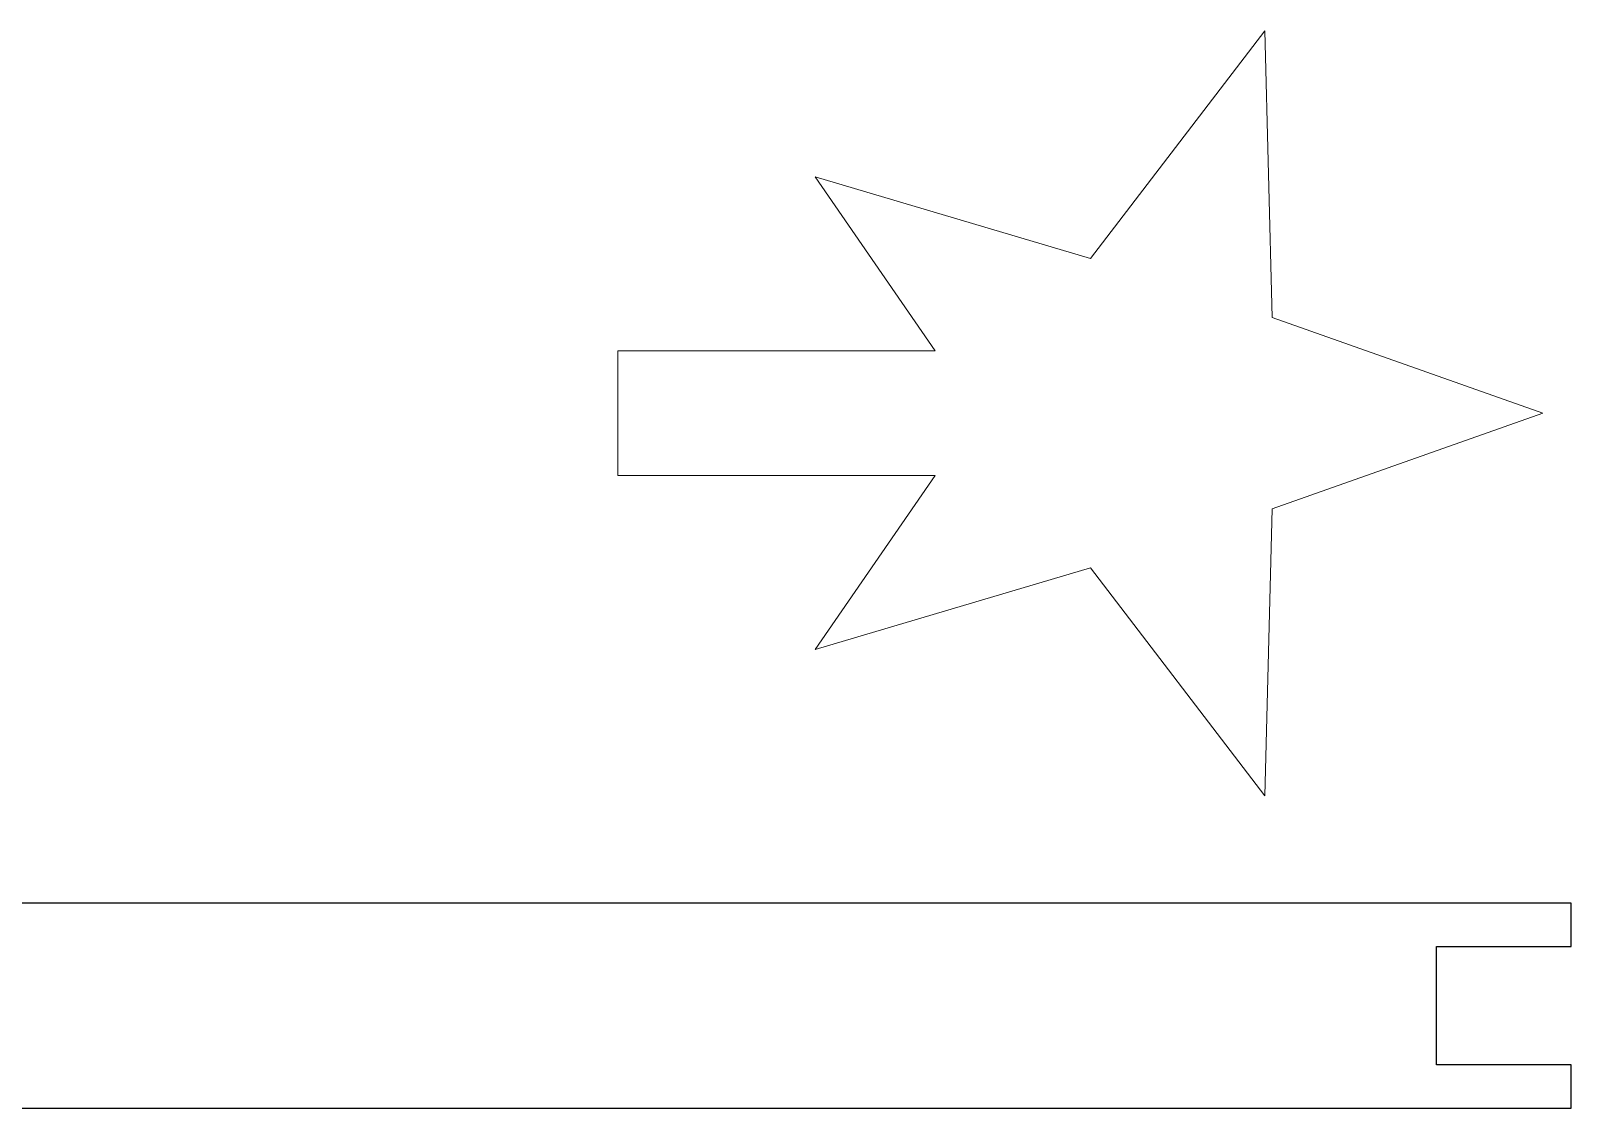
# Model space of a CAD drawing. Header units: centimetres. Extents: x -75 to 51, y -4 to 64.
# Drawn here: x 18.88 to 30.6, y 2.03 to 10.24 of the extents above; entities that cross this region are included whole.
import ezdxf

# ---------------------------------------------------------------- set-up
doc = ezdxf.new("R2010")
doc.units = ezdxf.units.CM
doc.header["$MEASUREMENT"] = 0
doc.layers.add('layer 1', color=7, linetype='Continuous')

msp = doc.modelspace()

# ---------------------------------------------------------------- linework, layer by layer
at = {"layer": 'layer 1', "color": 1, "lineweight": 20}
for points in [[(28.27337, 10.23511), (28.27337, 10.23511), (26.94495, 8.50165), (26.94495, 8.50165)], [(28.27337, 10.23511), (28.27337, 10.23511), (28.32919, 8.05188), (28.32919, 8.05188)], [(24.85132, 9.12321), (24.85132, 9.12321), (26.94495, 8.50165), (26.94495, 8.50165)], [(24.85132, 9.12321), (24.85132, 9.12321), (25.76294, 7.79856), (25.76294, 7.79856)], [(30.38831, 7.32414), (30.38831, 7.32414), (28.32919, 8.05188), (28.32919, 8.05188)], [(23.34855, 7.79856), (23.34855, 7.79856), (23.34855, 6.84973), (23.34855, 6.84973)], [(23.34855, 7.79856), (23.34855, 7.79856), (25.76294, 7.79856), (25.76294, 7.79856)], [(30.38831, 7.32414), (30.38831, 7.32414), (28.32919, 6.5964), (28.32919, 6.5964)], [(23.34855, 6.84973), (23.34855, 6.84973), (25.76294, 6.84973), (25.76294, 6.84973)], [(24.85132, 5.52508), (24.85132, 5.52508), (25.76294, 6.84973), (25.76294, 6.84973)], [(28.27337, 4.41319), (28.27337, 4.41319), (28.32919, 6.5964), (28.32919, 6.5964)], [(24.85132, 5.52508), (24.85132, 5.52508), (26.94495, 6.14664), (26.94495, 6.14664)], [(28.27337, 4.41319), (28.27337, 4.41319), (26.94495, 6.14664), (26.94495, 6.14664)]]:
    msp.add_open_spline(points, degree=3, dxfattribs=at)
at = {"layer": 'layer 1'}
msp.add_open_spline([(-0.08537, 3.59484), (-0.08537, 3.59484), (30.60467, 3.59484), (30.60467, 3.59484), (30.60467, 3.59484), (30.60467, 3.59484), (30.60467, 3.26482), (30.60467, 3.26482), (30.60467, 3.26482), (30.60467, 3.26482), (29.57937, 3.26482), (29.57937, 3.26482), (29.57937, 3.26482), (29.57937, 3.26482), (29.57937, 2.36482), (29.57937, 2.36482), (29.57937, 2.36482), (29.57937, 2.36482), (30.60467, 2.36482), (30.60467, 2.36482), (30.60467, 2.36482), (30.60467, 2.36482), (30.60467, 2.0348), (30.60467, 2.0348), (30.60467, 2.0348), (30.60467, 2.0348), (-0.08537, 2.0348), (-0.08537, 2.0348), (-0.08537, 2.0348), (-0.08537, 2.0348), (-0.08537, 3.59484), (-0.08537, 3.59484)], degree=3, knots=[0, 0, 0, 0, 0.11111111, 0.11111111, 0.11111111, 0.11111111, 0.22222222, 0.22222222, 0.22222222, 0.22222222, 0.33333333, 0.33333333, 0.33333333, 0.33333333, 0.44444444, 0.44444444, 0.44444444, 0.44444444, 0.55555556, 0.55555556, 0.55555556, 0.55555556, 0.66666667, 0.66666667, 0.66666667, 0.66666667, 0.77777778, 0.77777778, 0.77777778, 0.77777778, 1, 1, 1, 1], dxfattribs=at)
at = {"layer": 'layer 1', "color": 1, "lineweight": 9}
msp.add_open_spline([(-0.08537, 3.59484), (-0.08537, 3.59484), (30.60467, 3.59484), (30.60467, 3.59484), (30.60467, 3.59484), (30.60467, 3.59484), (30.60467, 3.26482), (30.60467, 3.26482), (30.60467, 3.26482), (30.60467, 3.26482), (29.57937, 3.26482), (29.57937, 3.26482), (29.57937, 3.26482), (29.57937, 3.26482), (29.57937, 2.36482), (29.57937, 2.36482), (29.57937, 2.36482), (29.57937, 2.36482), (30.60467, 2.36482), (30.60467, 2.36482), (30.60467, 2.36482), (30.60467, 2.36482), (30.60467, 2.0348), (30.60467, 2.0348), (30.60467, 2.0348), (30.60467, 2.0348), (-0.08537, 2.0348), (-0.08537, 2.0348)], degree=3, knots=[0, 0, 0, 0, 0.125, 0.125, 0.125, 0.125, 0.25, 0.25, 0.25, 0.25, 0.375, 0.375, 0.375, 0.375, 0.5, 0.5, 0.5, 0.5, 0.625, 0.625, 0.625, 0.625, 0.75, 0.75, 0.75, 0.75, 1, 1, 1, 1], dxfattribs=at)

doc.saveas('drawing.dxf')
